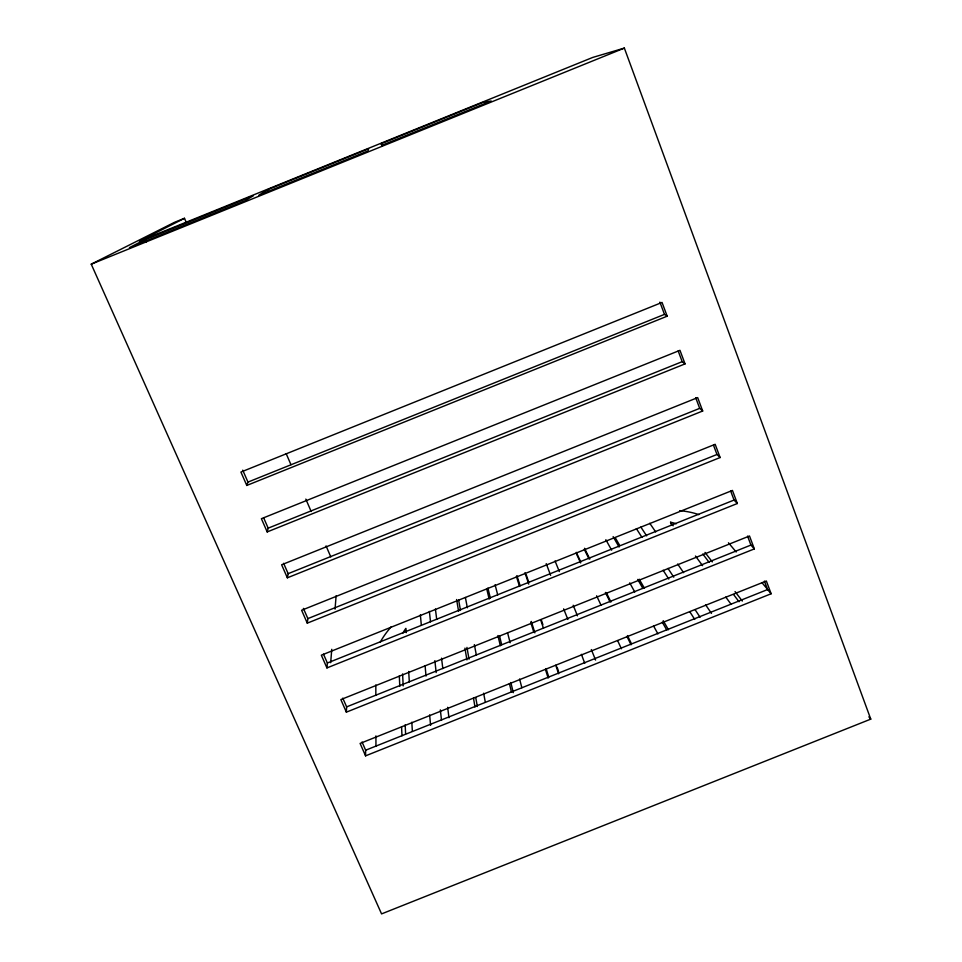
<?xml version="1.0" encoding="UTF-8"?>
<svg xmlns="http://www.w3.org/2000/svg" width="962" height="962" viewBox="0 0 962 962"><rect width="100%" height="100%" fill="white"/><g stroke="black" fill="none" stroke-linecap="round" stroke-linejoin="round"><path stroke-width="1.44" d="M365.56 755.855L360.101 743.422L766.353 581L771.139 593.758L365.56 755.855L365.644 750.216L362.037 741.991M346.368 712.157L340.849 699.578L749.506 535.99L754.34 548.905L346.368 712.157L346.621 706.878L342.785 698.135M330.675 662.698L331.758 649.302M335.041 609.138L336.123 595.743M326.936 667.929L321.344 655.182L732.443 490.428L737.337 503.511L326.936 667.929L327.369 663.01L323.485 654.16M307.275 623.148L301.611 610.257L715.163 444.3L720.117 457.539L307.275 623.148L307.888 618.602L303.391 608.381M287.361 577.813L281.625 564.766L697.678 397.607L702.693 411.002L287.361 577.813L288.155 573.665L283.61 563.299M267.195 531.926L261.387 518.698L679.966 350.324L685.052 363.889L267.195 531.926L268.182 528.162L263.588 517.676M246.789 485.449L240.909 472.065L662.036 302.441L667.183 316.185L246.789 485.449L247.968 482.094L242.725 470.153M267.292 189.815L258.85 195.166L368.061 150.902L368.554 148.773L267.292 189.815L268.362 192.364M144.937 239.67L129.437 247.619L245.214 200.697L253.403 195.707L144.937 239.67L146.056 242.232M184.476 218.29L139.322 241.209L592.772 57.419L624.362 48.1L870.766 719.131L381.565 913.9L91.234 264.177L174.471 222.342L184.476 218.29L186.255 222.426M381.229 143.639L482.696 102.501L491.209 100.998L381.734 145.358L381.229 143.639L382.263 146.212M91.234 264.177L624.362 48.1M247.968 482.094L664.477 314.382L667.183 316.185M268.182 528.162L682.19 361.664L685.052 363.889M288.155 573.665L699.699 408.357L702.693 411.002M307.888 618.602L716.979 454.485L720.117 457.539M327.369 663.01L734.054 500.06L737.337 503.511M346.621 706.878L750.925 545.069L754.34 548.905M365.644 750.216L767.592 589.55L771.139 593.758M671.548 524.975L670.742 522.246A157.744 49.579 -22 0 1 676.274 523.761M728.45 542.784L736.183 551.984M762.265 583.032L768.061 589.934M868.854 716.822L870.766 719.131M705.014 552.416L712.289 561.904M735.04 591.57L742.315 601.058M702.813 554.004L709.15 562.361M733.585 594.564L739.02 601.731M670.478 522.186L673.147 525.817M695.454 556.012L702.585 565.668M725.769 597.077L731.132 604.328M649.783 523.304L655.699 531.938M677.669 564.021L683.585 572.667M705.555 604.749L711.471 613.383M640.872 527.08L646.632 535.846M668.013 568.41L673.761 577.176M695.141 609.74L700.083 617.255M636.363 528.619L642.039 537.445M663.119 570.238L668.794 579.064M689.862 611.844L694.732 619.408M615.247 537.71L619.744 545.49M639.225 579.208L644.48 588.275M663.215 620.694L668.458 629.773M613.131 536.64L619.083 547.017M637.71 579.425L642.917 588.491M662.289 622.198L666.75 629.978M605.856 539.706L611.64 550.168M629.725 582.876L634.788 592.027M653.595 626.034L657.936 633.886M584.523 548.28L589.814 559.018M606.325 592.592L610.942 601.996M627.452 635.569L631.421 643.626M584.355 549.47L588.96 558.862M605.399 592.424L610.004 601.827M627.104 636.724L631.048 644.78M576.298 552.332L580.747 561.832M596.632 595.791L601.082 605.302M617.616 640.62L621.428 648.773M576.875 554.785L580.675 562.926M286.195 453.679L290.957 464.682M305.82 499.098L311.171 511.483M326.046 545.899L330.808 556.914M555.038 560.954L559.319 571.56M573.196 605.254L577.453 615.824M591.341 649.566L595.586 660.088M546.224 563.636L550.637 575.348M563.636 608.862L567.881 619.444M581.409 654.316L584.752 663.323M659.884 302.128L664.477 314.382M678.162 350.902L682.19 361.664M695.706 397.739L699.699 408.357M713.539 445.298L716.979 454.485M730.651 490.981L734.054 500.06M747.57 536.111L750.925 545.069M764.429 581.108L767.592 589.55M526.262 574.867L528.643 581.962M541.462 620.334L542.893 624.603M557.142 667.231L558.573 671.488M524.951 572.727L528.751 584.114M540.596 619.696L543.446 628.234M555.759 665.235L558.609 673.773M516.943 575.661L520.081 585.666M531.301 621.416L534.884 632.852M546.103 668.59L548.797 677.164M516.402 576.43L519.54 586.459M530.711 622.246L533.838 632.274M545.466 669.504L548.148 678.09M495.081 584.74L497.715 594.901M507.527 632.611L510.161 642.76M519.588 679.028L521.849 687.734M487.914 588.047L490.379 598.22M499.555 636.002L501.671 644.72M510.834 682.503L513.299 692.664M486.736 588.948L489.177 599.134M497.907 635.533L500.348 645.73M509.427 683.585L511.519 692.315M465.392 597.486L467.352 607.792M474.362 644.612L476.322 654.918M483.621 693.217L485.293 702.056M458.658 600.096L460.473 610.449M466.955 647.402L469.035 659.223M475.769 697.654L477.332 706.517M456.589 599.518L458.609 611.303M464.911 648.135L466.931 659.92M473.496 698.232L475.012 707.07M435.413 609.018L436.712 619.444M441.534 658.164L442.833 668.578M447.655 707.298L448.953 717.724M429.365 611.399L430.519 621.849M434.848 660.653L436.183 672.582M440.343 709.896L441.51 720.334M420.37 614.802L421.332 625.264M425.072 665.608L426.034 676.058M429.629 714.91L430.603 725.372M406.277 632.647L405.844 628.39A157.744 49.579 -22 0 0 402.681 633.393M408.682 671.452L409.319 681.902M411.808 722.209L412.361 731.168M402.597 673.929L403.198 685.918M405.158 724.867L405.615 733.862M399.326 675.913L399.783 686.399M401.575 726.815L401.972 735.81M375.829 684.908L375.841 695.406M375.926 735.894L375.95 746.392M380.255 642.267A182.311 57.395 -22 0 1 391.293 626.683M679.737 510.654A182.311 57.395 -22 0 1 698.749 514.646"/></g></svg>
